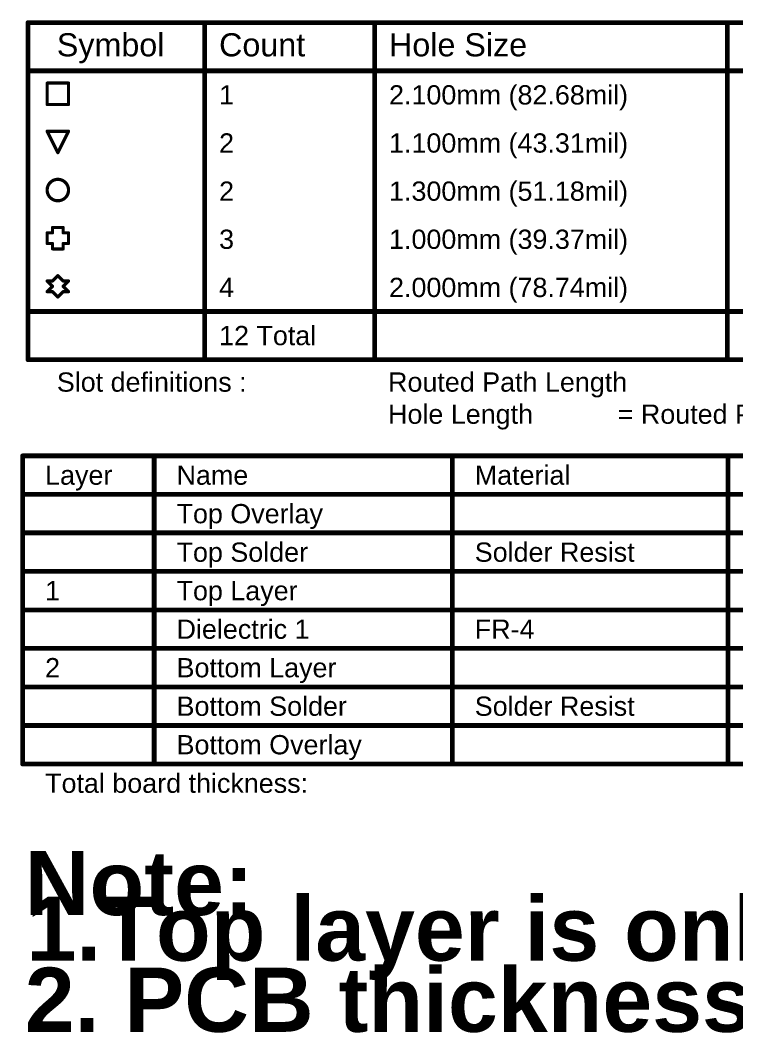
# Model space of a CAD drawing. Header units: inches. Extents: x -5 to 433, y -20 to 71.
# Drawn here: x 100.3 to 157.1, y -20.1 to 60 of the extents above; entities that cross this region are included whole.
import ezdxf

# ---------------------------------------------------------------- set-up
doc = ezdxf.new("R2010")
doc.units = ezdxf.units.IN
doc.layers.add('Drill Drawing', color=1, linetype='Continuous')
doc.layers.add('Fabrication', color=76, linetype='Continuous')
doc.styles.add('Arial', font='', dxfattribs={"height": 0.2})
doc.styles.add('Arial_Bold', font='', dxfattribs={"height": 0.2})
doc.styles.get('Arial').set_extended_font_data('Arial')
doc.styles.get('Arial_Bold').set_extended_font_data('Arial', bold=True)

msp = doc.modelspace()

# ---------------------------------------------------------------- linework, layer by layer
at = {"layer": 'Drill Drawing'}
for points in [[(100.943, 59.817, 0.381, 0.381, 0), (433.132, 59.817, 0.381, 0.381, 0)], [(100.943, 33.147, 0.381, 0.381, 0), (100.943, 59.817, 0.381, 0.381, 0)], [(114.935, 33.147, 0.381, 0.381, 0), (114.935, 59.817, 0.381, 0.381, 0)], [(128.394, 33.147, 0.381, 0.381, 0), (128.394, 59.817, 0.381, 0.381, 0)], [(156.325, 33.147, 0.381, 0.381, 0), (156.325, 59.817, 0.381, 0.381, 0)], [(100.943, 56.007, 0.381, 0.381, 0), (433.132, 56.007, 0.381, 0.381, 0)], [(102.461, 55.033, 0.254, 0.254, 0), (104.155, 55.033, 0.254, 0.254, 0)], [(102.461, 53.34, 0.254, 0.254, 0), (102.461, 55.033, 0.254, 0.254, 0)], [(104.155, 53.34, 0.254, 0.254, 0), (104.155, 55.033, 0.254, 0.254, 0)], [(102.461, 53.34, 0.254, 0.254, 0), (104.155, 53.34, 0.254, 0.254, 0)], [(102.461, 51.223, 0.254, 0.254, 0), (104.155, 51.223, 0.254, 0.254, 0)], [(102.461, 51.223, 0.254, 0.254, 0), (103.308, 49.53, 0.254, 0.254, 0)], [(103.308, 49.53, 0.254, 0.254, 0), (104.155, 51.223, 0.254, 0.254, 0)], [(102.461, 42.333, 0.254, 0.254, 0), (102.461, 43.18, 0.254, 0.254, 0)], [(102.461, 43.18, 0.254, 0.254, 0), (102.885, 43.18, 0.254, 0.254, 0)], [(102.885, 43.18, 0.254, 0.254, 0), (102.885, 43.603, 0.254, 0.254, 0)], [(102.885, 43.603, 0.254, 0.254, 0), (103.731, 43.603, 0.254, 0.254, 0)], [(103.731, 43.18, 0.254, 0.254, 0), (103.731, 43.603, 0.254, 0.254, 0)], [(103.731, 43.18, 0.254, 0.254, 0), (104.155, 43.18, 0.254, 0.254, 0)], [(104.155, 42.333, 0.254, 0.254, 0), (104.155, 43.18, 0.254, 0.254, 0)], [(102.461, 42.333, 0.254, 0.254, 0), (102.885, 42.333, 0.254, 0.254, 0)], [(102.885, 41.91, 0.254, 0.254, 0), (102.885, 42.333, 0.254, 0.254, 0)], [(102.885, 41.91, 0.254, 0.254, 0), (103.731, 41.91, 0.254, 0.254, 0)], [(103.731, 42.333, 0.254, 0.254, 0), (104.155, 42.333, 0.254, 0.254, 0)], [(103.731, 41.91, 0.254, 0.254, 0), (103.731, 42.333, 0.254, 0.254, 0)], [(102.461, 39.37, 0.254, 0.254, 0), (102.885, 38.947, 0.254, 0.254, 0)], [(102.461, 39.37, 0.254, 0.254, 0), (102.885, 39.37, 0.254, 0.254, 0)], [(102.885, 39.37, 0.254, 0.254, 0), (103.308, 39.793, 0.254, 0.254, 0)], [(103.308, 39.793, 0.254, 0.254, 0), (103.731, 39.37, 0.254, 0.254, 0)], [(103.731, 39.37, 0.254, 0.254, 0), (104.155, 39.37, 0.254, 0.254, 0)], [(103.731, 38.947, 0.254, 0.254, 0), (104.155, 39.37, 0.254, 0.254, 0)], [(102.461, 38.523, 0.254, 0.254, 0), (102.885, 38.947, 0.254, 0.254, 0)], [(102.461, 38.523, 0.254, 0.254, 0), (102.885, 38.523, 0.254, 0.254, 0)], [(102.885, 38.523, 0.254, 0.254, 0), (103.308, 38.1, 0.254, 0.254, 0)], [(103.308, 38.1, 0.254, 0.254, 0), (103.731, 38.523, 0.254, 0.254, 0)], [(103.731, 38.947, 0.254, 0.254, 0), (104.155, 38.523, 0.254, 0.254, 0)], [(103.731, 38.523, 0.254, 0.254, 0), (104.155, 38.523, 0.254, 0.254, 0)], [(100.943, 36.957, 0.381, 0.381, 0), (433.132, 36.957, 0.381, 0.381, 0)], [(100.943, 33.147, 0.381, 0.381, 0), (433.132, 33.147, 0.381, 0.381, 0)]]:
    msp.add_lwpolyline(points, format="xyseb", dxfattribs=at)
for points in [[(100.848, 59.817, 0.191, 0.191, 1), (101.038, 59.817, 0.191, 0.191, 1)], [(100.848, 59.817, 0.191, 0.191, 1), (101.038, 59.817, 0.191, 0.191, 1)], [(114.84, 59.817, 0.191, 0.191, 1), (115.03, 59.817, 0.191, 0.191, 1)], [(128.298, 59.817, 0.191, 0.191, 1), (128.489, 59.817, 0.191, 0.191, 1)], [(156.23, 59.817, 0.191, 0.191, 1), (156.421, 59.817, 0.191, 0.191, 1)], [(100.848, 56.007, 0.191, 0.191, 1), (101.038, 56.007, 0.191, 0.191, 1)], [(102.398, 55.033, 0.127, 0.127, 1), (102.525, 55.033, 0.127, 0.127, 1)], [(102.398, 55.033, 0.127, 0.127, 1), (102.525, 55.033, 0.127, 0.127, 1)], [(104.091, 55.033, 0.127, 0.127, 1), (104.218, 55.033, 0.127, 0.127, 1)], [(104.091, 55.033, 0.127, 0.127, 1), (104.218, 55.033, 0.127, 0.127, 1)], [(102.398, 53.34, 0.127, 0.127, 1), (102.525, 53.34, 0.127, 0.127, 1)], [(102.398, 53.34, 0.127, 0.127, 1), (102.525, 53.34, 0.127, 0.127, 1)], [(104.091, 53.34, 0.127, 0.127, 1), (104.218, 53.34, 0.127, 0.127, 1)], [(104.091, 53.34, 0.127, 0.127, 1), (104.218, 53.34, 0.127, 0.127, 1)], [(102.398, 51.223, 0.127, 0.127, 1), (102.525, 51.223, 0.127, 0.127, 1)], [(102.398, 51.223, 0.127, 0.127, 1), (102.525, 51.223, 0.127, 0.127, 1)], [(104.091, 51.223, 0.127, 0.127, 1), (104.218, 51.223, 0.127, 0.127, 1)], [(104.091, 51.223, 0.127, 0.127, 1), (104.218, 51.223, 0.127, 0.127, 1)], [(103.245, 49.53, 0.127, 0.127, 1), (103.372, 49.53, 0.127, 0.127, 1)], [(103.245, 49.53, 0.127, 0.127, 1), (103.372, 49.53, 0.127, 0.127, 1)], [(104.155, 46.567, 0.254, 0.254, 1), (102.461, 46.567, 0.254, 0.254, 1)], [(102.398, 46.567, 0.127, 0.127, 1), (102.525, 46.567, 0.127, 0.127, 1)], [(104.091, 46.567, 0.127, 0.127, 1), (104.218, 46.567, 0.127, 0.127, 1)], [(102.398, 43.18, 0.127, 0.127, 1), (102.525, 43.18, 0.127, 0.127, 1)], [(102.398, 43.18, 0.127, 0.127, 1), (102.525, 43.18, 0.127, 0.127, 1)], [(102.821, 43.603, 0.127, 0.127, 1), (102.948, 43.603, 0.127, 0.127, 1)], [(102.821, 43.603, 0.127, 0.127, 1), (102.948, 43.603, 0.127, 0.127, 1)], [(102.821, 43.18, 0.127, 0.127, 1), (102.948, 43.18, 0.127, 0.127, 1)], [(102.821, 43.18, 0.127, 0.127, 1), (102.948, 43.18, 0.127, 0.127, 1)], [(103.668, 43.603, 0.127, 0.127, 1), (103.795, 43.603, 0.127, 0.127, 1)], [(103.668, 43.603, 0.127, 0.127, 1), (103.795, 43.603, 0.127, 0.127, 1)], [(103.668, 43.18, 0.127, 0.127, 1), (103.795, 43.18, 0.127, 0.127, 1)], [(103.668, 43.18, 0.127, 0.127, 1), (103.795, 43.18, 0.127, 0.127, 1)], [(104.091, 43.18, 0.127, 0.127, 1), (104.218, 43.18, 0.127, 0.127, 1)], [(104.091, 43.18, 0.127, 0.127, 1), (104.218, 43.18, 0.127, 0.127, 1)], [(102.398, 42.333, 0.127, 0.127, 1), (102.525, 42.333, 0.127, 0.127, 1)], [(102.398, 42.333, 0.127, 0.127, 1), (102.525, 42.333, 0.127, 0.127, 1)], [(102.821, 42.333, 0.127, 0.127, 1), (102.948, 42.333, 0.127, 0.127, 1)], [(102.821, 42.333, 0.127, 0.127, 1), (102.948, 42.333, 0.127, 0.127, 1)], [(102.821, 41.91, 0.127, 0.127, 1), (102.948, 41.91, 0.127, 0.127, 1)], [(102.821, 41.91, 0.127, 0.127, 1), (102.948, 41.91, 0.127, 0.127, 1)], [(103.668, 42.333, 0.127, 0.127, 1), (103.795, 42.333, 0.127, 0.127, 1)], [(103.668, 42.333, 0.127, 0.127, 1), (103.795, 42.333, 0.127, 0.127, 1)], [(103.668, 41.91, 0.127, 0.127, 1), (103.795, 41.91, 0.127, 0.127, 1)], [(103.668, 41.91, 0.127, 0.127, 1), (103.795, 41.91, 0.127, 0.127, 1)], [(104.091, 42.333, 0.127, 0.127, 1), (104.218, 42.333, 0.127, 0.127, 1)], [(104.091, 42.333, 0.127, 0.127, 1), (104.218, 42.333, 0.127, 0.127, 1)], [(102.398, 39.37, 0.127, 0.127, 1), (102.525, 39.37, 0.127, 0.127, 1)], [(102.398, 39.37, 0.127, 0.127, 1), (102.525, 39.37, 0.127, 0.127, 1)], [(102.821, 39.37, 0.127, 0.127, 1), (102.948, 39.37, 0.127, 0.127, 1)], [(102.821, 39.37, 0.127, 0.127, 1), (102.948, 39.37, 0.127, 0.127, 1)], [(103.245, 39.793, 0.127, 0.127, 1), (103.372, 39.793, 0.127, 0.127, 1)], [(103.245, 39.793, 0.127, 0.127, 1), (103.372, 39.793, 0.127, 0.127, 1)], [(103.668, 39.37, 0.127, 0.127, 1), (103.795, 39.37, 0.127, 0.127, 1)], [(103.668, 39.37, 0.127, 0.127, 1), (103.795, 39.37, 0.127, 0.127, 1)], [(104.091, 39.37, 0.127, 0.127, 1), (104.218, 39.37, 0.127, 0.127, 1)], [(104.091, 39.37, 0.127, 0.127, 1), (104.218, 39.37, 0.127, 0.127, 1)], [(102.398, 38.523, 0.127, 0.127, 1), (102.525, 38.523, 0.127, 0.127, 1)], [(102.398, 38.523, 0.127, 0.127, 1), (102.525, 38.523, 0.127, 0.127, 1)], [(102.821, 38.947, 0.127, 0.127, 1), (102.948, 38.947, 0.127, 0.127, 1)], [(102.821, 38.947, 0.127, 0.127, 1), (102.948, 38.947, 0.127, 0.127, 1)], [(102.821, 38.523, 0.127, 0.127, 1), (102.948, 38.523, 0.127, 0.127, 1)], [(102.821, 38.523, 0.127, 0.127, 1), (102.948, 38.523, 0.127, 0.127, 1)], [(103.668, 38.947, 0.127, 0.127, 1), (103.795, 38.947, 0.127, 0.127, 1)], [(103.668, 38.947, 0.127, 0.127, 1), (103.795, 38.947, 0.127, 0.127, 1)], [(103.668, 38.523, 0.127, 0.127, 1), (103.795, 38.523, 0.127, 0.127, 1)], [(103.668, 38.523, 0.127, 0.127, 1), (103.795, 38.523, 0.127, 0.127, 1)], [(104.091, 38.523, 0.127, 0.127, 1), (104.218, 38.523, 0.127, 0.127, 1)], [(104.091, 38.523, 0.127, 0.127, 1), (104.218, 38.523, 0.127, 0.127, 1)], [(103.245, 38.1, 0.127, 0.127, 1), (103.372, 38.1, 0.127, 0.127, 1)], [(103.245, 38.1, 0.127, 0.127, 1), (103.372, 38.1, 0.127, 0.127, 1)], [(100.848, 36.957, 0.191, 0.191, 1), (101.038, 36.957, 0.191, 0.191, 1)], [(100.848, 33.147, 0.191, 0.191, 1), (101.038, 33.147, 0.191, 0.191, 1)], [(100.848, 33.147, 0.191, 0.191, 1), (101.038, 33.147, 0.191, 0.191, 1)], [(114.84, 33.147, 0.191, 0.191, 1), (115.03, 33.147, 0.191, 0.191, 1)], [(128.298, 33.147, 0.191, 0.191, 1), (128.489, 33.147, 0.191, 0.191, 1)], [(156.23, 33.147, 0.191, 0.191, 1), (156.421, 33.147, 0.191, 0.191, 1)]]:
    msp.add_lwpolyline(points, format="xyseb", close=True, dxfattribs=at)
at = {"layer": 'Fabrication'}
for points in [[(100.52, 25.527, 0.381, 0.381, 0), (215.806, 25.527, 0.381, 0.381, 0)], [(100.52, 1.143, 0.381, 0.381, 0), (100.52, 25.527, 0.381, 0.381, 0)], [(110.932, 1.143, 0.381, 0.381, 0), (110.932, 25.527, 0.381, 0.381, 0)], [(134.548, 1.143, 0.381, 0.381, 0), (134.548, 25.527, 0.381, 0.381, 0)], [(156.386, 1.143, 0.381, 0.381, 0), (156.386, 25.527, 0.381, 0.381, 0)], [(100.52, 22.479, 0.381, 0.381, 0), (215.806, 22.479, 0.381, 0.381, 0)], [(100.52, 19.431, 0.381, 0.381, 0), (110.932, 19.431, 0.381, 0.381, 0)], [(110.932, 19.431, 0.381, 0.381, 0), (134.548, 19.431, 0.381, 0.381, 0)], [(134.548, 19.431, 0.381, 0.381, 0), (156.386, 19.431, 0.381, 0.381, 0)], [(156.386, 19.431, 0.381, 0.381, 0), (172.892, 19.431, 0.381, 0.381, 0)], [(100.52, 16.383, 0.381, 0.381, 0), (110.932, 16.383, 0.381, 0.381, 0)], [(110.932, 16.383, 0.381, 0.381, 0), (134.548, 16.383, 0.381, 0.381, 0)], [(134.548, 16.383, 0.381, 0.381, 0), (156.386, 16.383, 0.381, 0.381, 0)], [(156.386, 16.383, 0.381, 0.381, 0), (172.892, 16.383, 0.381, 0.381, 0)], [(100.52, 13.335, 0.381, 0.381, 0), (110.932, 13.335, 0.381, 0.381, 0)], [(110.932, 13.335, 0.381, 0.381, 0), (134.548, 13.335, 0.381, 0.381, 0)], [(134.548, 13.335, 0.381, 0.381, 0), (156.386, 13.335, 0.381, 0.381, 0)], [(156.386, 13.335, 0.381, 0.381, 0), (172.892, 13.335, 0.381, 0.381, 0)], [(100.52, 10.287, 0.381, 0.381, 0), (110.932, 10.287, 0.381, 0.381, 0)], [(110.932, 10.287, 0.381, 0.381, 0), (134.548, 10.287, 0.381, 0.381, 0)], [(134.548, 10.287, 0.381, 0.381, 0), (156.386, 10.287, 0.381, 0.381, 0)], [(156.386, 10.287, 0.381, 0.381, 0), (172.892, 10.287, 0.381, 0.381, 0)], [(100.52, 7.239, 0.381, 0.381, 0), (110.932, 7.239, 0.381, 0.381, 0)], [(110.932, 7.239, 0.381, 0.381, 0), (134.548, 7.239, 0.381, 0.381, 0)], [(134.548, 7.239, 0.381, 0.381, 0), (156.386, 7.239, 0.381, 0.381, 0)], [(156.386, 7.239, 0.381, 0.381, 0), (172.892, 7.239, 0.381, 0.381, 0)], [(100.52, 4.191, 0.381, 0.381, 0), (110.932, 4.191, 0.381, 0.381, 0)], [(110.932, 4.191, 0.381, 0.381, 0), (134.548, 4.191, 0.381, 0.381, 0)], [(134.548, 4.191, 0.381, 0.381, 0), (156.386, 4.191, 0.381, 0.381, 0)], [(156.386, 4.191, 0.381, 0.381, 0), (172.892, 4.191, 0.381, 0.381, 0)], [(100.52, 1.143, 0.381, 0.381, 0), (110.932, 1.143, 0.381, 0.381, 0)], [(110.932, 1.143, 0.381, 0.381, 0), (134.548, 1.143, 0.381, 0.381, 0)], [(134.548, 1.143, 0.381, 0.381, 0), (156.386, 1.143, 0.381, 0.381, 0)], [(156.386, 1.143, 0.381, 0.381, 0), (172.892, 1.143, 0.381, 0.381, 0)]]:
    msp.add_lwpolyline(points, format="xyseb", dxfattribs=at)
for points in [[(100.425, 25.527, 0.191, 0.191, 1), (100.616, 25.527, 0.191, 0.191, 1)], [(100.425, 25.527, 0.191, 0.191, 1), (100.616, 25.527, 0.191, 0.191, 1)], [(110.837, 25.527, 0.191, 0.191, 1), (111.028, 25.527, 0.191, 0.191, 1)], [(134.453, 25.527, 0.191, 0.191, 1), (134.643, 25.527, 0.191, 0.191, 1)], [(156.291, 25.527, 0.191, 0.191, 1), (156.481, 25.527, 0.191, 0.191, 1)], [(100.425, 22.479, 0.191, 0.191, 1), (100.616, 22.479, 0.191, 0.191, 1)], [(100.425, 19.431, 0.191, 0.191, 1), (100.616, 19.431, 0.191, 0.191, 1)], [(110.837, 19.431, 0.191, 0.191, 1), (111.028, 19.431, 0.191, 0.191, 1)], [(110.837, 19.431, 0.191, 0.191, 1), (111.028, 19.431, 0.191, 0.191, 1)], [(134.453, 19.431, 0.191, 0.191, 1), (134.643, 19.431, 0.191, 0.191, 1)], [(134.453, 19.431, 0.191, 0.191, 1), (134.643, 19.431, 0.191, 0.191, 1)], [(156.291, 19.431, 0.191, 0.191, 1), (156.481, 19.431, 0.191, 0.191, 1)], [(156.291, 19.431, 0.191, 0.191, 1), (156.481, 19.431, 0.191, 0.191, 1)], [(100.425, 16.383, 0.191, 0.191, 1), (100.616, 16.383, 0.191, 0.191, 1)], [(110.837, 16.383, 0.191, 0.191, 1), (111.028, 16.383, 0.191, 0.191, 1)], [(110.837, 16.383, 0.191, 0.191, 1), (111.028, 16.383, 0.191, 0.191, 1)], [(134.453, 16.383, 0.191, 0.191, 1), (134.643, 16.383, 0.191, 0.191, 1)], [(134.453, 16.383, 0.191, 0.191, 1), (134.643, 16.383, 0.191, 0.191, 1)], [(156.291, 16.383, 0.191, 0.191, 1), (156.481, 16.383, 0.191, 0.191, 1)], [(156.291, 16.383, 0.191, 0.191, 1), (156.481, 16.383, 0.191, 0.191, 1)], [(100.425, 13.335, 0.191, 0.191, 1), (100.616, 13.335, 0.191, 0.191, 1)], [(110.837, 13.335, 0.191, 0.191, 1), (111.028, 13.335, 0.191, 0.191, 1)], [(110.837, 13.335, 0.191, 0.191, 1), (111.028, 13.335, 0.191, 0.191, 1)], [(134.453, 13.335, 0.191, 0.191, 1), (134.643, 13.335, 0.191, 0.191, 1)], [(134.453, 13.335, 0.191, 0.191, 1), (134.643, 13.335, 0.191, 0.191, 1)], [(156.291, 13.335, 0.191, 0.191, 1), (156.481, 13.335, 0.191, 0.191, 1)], [(156.291, 13.335, 0.191, 0.191, 1), (156.481, 13.335, 0.191, 0.191, 1)], [(100.425, 10.287, 0.191, 0.191, 1), (100.616, 10.287, 0.191, 0.191, 1)], [(110.837, 10.287, 0.191, 0.191, 1), (111.028, 10.287, 0.191, 0.191, 1)], [(110.837, 10.287, 0.191, 0.191, 1), (111.028, 10.287, 0.191, 0.191, 1)], [(134.453, 10.287, 0.191, 0.191, 1), (134.643, 10.287, 0.191, 0.191, 1)], [(134.453, 10.287, 0.191, 0.191, 1), (134.643, 10.287, 0.191, 0.191, 1)], [(156.291, 10.287, 0.191, 0.191, 1), (156.481, 10.287, 0.191, 0.191, 1)], [(156.291, 10.287, 0.191, 0.191, 1), (156.481, 10.287, 0.191, 0.191, 1)], [(100.425, 7.239, 0.191, 0.191, 1), (100.616, 7.239, 0.191, 0.191, 1)], [(110.837, 7.239, 0.191, 0.191, 1), (111.028, 7.239, 0.191, 0.191, 1)], [(110.837, 7.239, 0.191, 0.191, 1), (111.028, 7.239, 0.191, 0.191, 1)], [(134.453, 7.239, 0.191, 0.191, 1), (134.643, 7.239, 0.191, 0.191, 1)], [(134.453, 7.239, 0.191, 0.191, 1), (134.643, 7.239, 0.191, 0.191, 1)], [(156.291, 7.239, 0.191, 0.191, 1), (156.481, 7.239, 0.191, 0.191, 1)], [(156.291, 7.239, 0.191, 0.191, 1), (156.481, 7.239, 0.191, 0.191, 1)], [(100.425, 4.191, 0.191, 0.191, 1), (100.616, 4.191, 0.191, 0.191, 1)], [(110.837, 4.191, 0.191, 0.191, 1), (111.028, 4.191, 0.191, 0.191, 1)], [(110.837, 4.191, 0.191, 0.191, 1), (111.028, 4.191, 0.191, 0.191, 1)], [(134.453, 4.191, 0.191, 0.191, 1), (134.643, 4.191, 0.191, 0.191, 1)], [(134.453, 4.191, 0.191, 0.191, 1), (134.643, 4.191, 0.191, 0.191, 1)], [(156.291, 4.191, 0.191, 0.191, 1), (156.481, 4.191, 0.191, 0.191, 1)], [(156.291, 4.191, 0.191, 0.191, 1), (156.481, 4.191, 0.191, 0.191, 1)], [(100.425, 1.143, 0.191, 0.191, 1), (100.616, 1.143, 0.191, 0.191, 1)], [(100.425, 1.143, 0.191, 0.191, 1), (100.616, 1.143, 0.191, 0.191, 1)], [(110.837, 1.143, 0.191, 0.191, 1), (111.028, 1.143, 0.191, 0.191, 1)], [(110.837, 1.143, 0.191, 0.191, 1), (111.028, 1.143, 0.191, 0.191, 1)], [(110.837, 1.143, 0.191, 0.191, 1), (111.028, 1.143, 0.191, 0.191, 1)], [(134.453, 1.143, 0.191, 0.191, 1), (134.643, 1.143, 0.191, 0.191, 1)], [(134.453, 1.143, 0.191, 0.191, 1), (134.643, 1.143, 0.191, 0.191, 1)], [(134.453, 1.143, 0.191, 0.191, 1), (134.643, 1.143, 0.191, 0.191, 1)], [(156.291, 1.143, 0.191, 0.191, 1), (156.481, 1.143, 0.191, 0.191, 1)], [(156.291, 1.143, 0.191, 0.191, 1), (156.481, 1.143, 0.191, 0.191, 1)], [(156.291, 1.143, 0.191, 0.191, 1), (156.481, 1.143, 0.191, 0.191, 1)]]:
    msp.add_lwpolyline(points, format="xyseb", close=True, dxfattribs=at)

# ---------------------------------------------------------------- texts
at = {"layer": 'Drill Drawing', "style": 'Arial'}
for s, height, p in [('Symbol', 1.8288, (103.229, 57.15)), ('Count', 1.8288, (116.078, 57.15)), ('Hole Size', 1.8288, (129.537, 57.15)), ('1', 1.524, (116.078, 53.34)), ('2.100mm (82.68mil)', 1.524, (129.537, 53.34)), ('2', 1.524, (116.078, 49.53)), ('1.100mm (43.31mil)', 1.524, (129.537, 49.53)), ('1.300mm (51.18mil)', 1.524, (129.537, 45.72)), ('2', 1.524, (116.078, 45.72)), ('3', 1.524, (116.078, 41.91)), ('1.000mm (39.37mil)', 1.524, (129.537, 41.91)), ('4', 1.524, (116.078, 38.1)), ('2.000mm (78.74mil)', 1.524, (129.537, 38.1)), ('12 Total', 1.524, (116.078, 34.29)), ('Slot definitions :', 1.524, (103.229, 30.608)), ('Routed Path Length', 1.524, (129.459, 30.608)), ('Hole Length', 1.524, (129.459, 28.068)), (' = Routed Path Length + Tool Size = Slot length as defined in the PCB layout', 1.524, (147.056, 28.068))]:
    msp.add_text(s, height=height, dxfattribs=at).set_placement(p)
at = {"layer": 'Fabrication'}
for s, height, style, p in [('Material', 1.524, 'Arial', (136.326, 23.241)), ('Layer', 1.524, 'Arial', (102.299, 23.241)), ('Name', 1.524, 'Arial', (112.71, 23.241)), ('Top Overlay', 1.524, 'Arial', (112.71, 20.193)), ('Top Solder', 1.524, 'Arial', (112.71, 17.145)), ('Solder Resist', 1.524, 'Arial', (136.326, 17.145)), ('1', 1.524, 'Arial', (102.299, 14.097)), ('Top Layer', 1.524, 'Arial', (112.71, 14.097)), ('Dielectric 1', 1.524, 'Arial', (112.71, 11.049)), ('FR-4', 1.524, 'Arial', (136.326, 11.049)), ('2', 1.524, 'Arial', (102.299, 8.001)), ('Bottom Layer', 1.524, 'Arial', (112.71, 8.001)), ('Bottom Solder', 1.524, 'Arial', (112.71, 4.953)), ('Solder Resist', 1.524, 'Arial', (136.326, 4.953)), ('Bottom Overlay', 1.524, 'Arial', (112.71, 1.905)), ('Total board thickness:', 1.524, 'Arial', (102.299, -1.143)), ('Note:', 5.08, 'Arial_Bold', (100.692, -10.82)), ('1.Top layer is only signal layer in PCB', 5.08, 'Arial_Bold', (100.827, -14.432)), ('2. PCB thickness would be 1.2mm', 5.08, 'Arial_Bold', (100.692, -20.061))]:
    msp.add_text(s, height=height, dxfattribs=dict(at, style=style)).set_placement(p)

doc.saveas('drawing.dxf')
